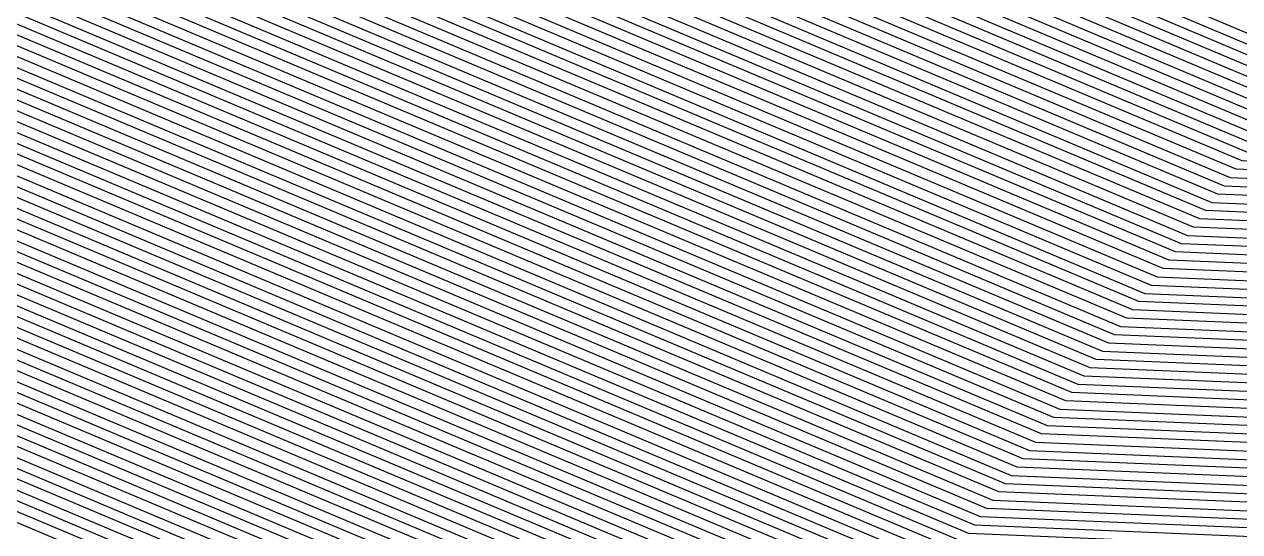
# Model space of a CAD drawing. Extents: x 7084 to 11035, y 13750 to 16729.
# Drawn here: x 9183.6 to 9247.5, y 14723.6 to 14750.3 of the extents above; entities that cross this region are included whole.
import ezdxf

# ---------------------------------------------------------------- set-up
doc = ezdxf.new("R2010")
doc.units = 0
doc.layers.add('Default', color=7, linetype='Continuous')

msp = doc.modelspace()

# ---------------------------------------------------------------- linework, layer by layer
at = {"layer": 'Default'}
for points in [[(8690.824, 15295.685), (8656.59, 15224.77), (8650.14, 15190.372), (8645.84, 15177.472), (8631.865, 15148.448), (8626.975, 15087.314), (8615.15, 15060.44), (8623.709, 14979.744), (8623.709, 14955.02), (8629.822, 14924.453), (8642.722, 14885.754), (8672.066, 14789.163), (8696.79, 14753.689), (8772.596, 14753.689), (8824.194, 14719.29), (8917.117, 14716.845), (8966.566, 14720.07), (9090.056, 14699.284), (9140.579, 14728.308), (9182.503, 14727.233), (9223.351, 14710.034), (9249.151, 14708.959)], [(8691.341, 15295.382), (8657.336, 15224.943), (8650.837, 15190.281), (8646.505, 15177.283), (8632.423, 15148.038), (8627.566, 15087.314), (8615.651, 15060.235), (8624.152, 14980.08), (8624.152, 14955.167), (8630.224, 14924.806), (8643.222, 14885.811), (8672.37, 14789.869), (8697.282, 14754.124), (8772.579, 14754.124), (8824.572, 14719.462), (8916.871, 14717.033), (8966.697, 14720.283), (9089.358, 14699.637), (9140.267, 14728.883), (9182.511, 14727.8), (9223.672, 14710.469), (9249.668, 14709.386)], [(8694.96, 15293.257), (8662.564, 15226.149), (8655.72, 15189.649), (8651.157, 15175.962), (8636.329, 15145.166), (8631.701, 15087.314), (8619.155, 15058.799), (8627.254, 14982.435), (8627.254, 14956.201), (8633.039, 14927.276), (8646.726, 14886.213), (8674.495, 14794.808), (8700.729, 14757.168), (8772.465, 14757.168), (8827.214, 14720.669), (8915.148, 14718.355), (8967.616, 14721.776), (9084.476, 14702.107), (9138.084, 14732.904), (9182.568, 14731.763), (9225.912, 14713.513), (9253.286, 14712.372)], [(8720.809, 15239.59), (8710.125, 15182.609), (8703.002, 15161.241), (8679.853, 15113.163), (8677.785, 15087.314), (8658.198, 15042.798), (8661.817, 15008.678), (8661.817, 14967.722), (8664.402, 14954.798), (8685.77, 14890.694), (8698.177, 14849.853), (8739.132, 14791.091), (8771.184, 14791.091), (8856.657, 14734.11), (8895.946, 14733.076), (8977.857, 14738.418), (9030.071, 14729.629), (9113.762, 14777.707), (9183.208, 14775.927), (9250.874, 14747.436)], [(8717.075, 15238.729), (8706.637, 15183.06), (8699.679, 15162.184), (8677.063, 15115.214), (8674.831, 15087.314), (8655.695, 15043.823), (8659.601, 15006.995), (8659.601, 14966.984), (8662.391, 14953.034), (8683.267, 14890.407), (8696.659, 14846.325), (8736.671, 14788.917), (8771.266, 14788.917), (8854.769, 14733.248), (8897.177, 14732.132), (8977.201, 14737.351), (9033.558, 14727.865), (9115.321, 14774.835), (9183.167, 14773.096), (9249.274, 14745.262), (9291.025, 14743.522)], [(9450.366, 14757.874), (9368.718, 14736.645), (9284.305, 14737.975), (9245.113, 14739.608), (9183.061, 14765.735), (9119.375, 14767.368), (9042.626, 14723.278), (8975.494, 14734.578), (8900.377, 14729.679), (8849.862, 14731.008), (8771.48, 14783.263), (8730.27, 14783.263), (8692.712, 14837.151), (8676.76, 14889.66), (8657.164, 14948.447), (8653.841, 14965.063), (8653.841, 15002.622), (8649.188, 15046.49), (8667.151, 15087.314), (8669.809, 15120.548), (8691.038, 15164.638), (8697.57, 15184.234), (8707.367, 15236.488)], [(9450.596, 14756.774), (9369.768, 14735.759), (9283.271, 14737.121), (9244.473, 14738.738), (9183.044, 14764.603), (9119.999, 14766.219), (9044.021, 14722.572), (8975.231, 14734.151), (8900.87, 14729.301), (8849.107, 14730.663), (8771.513, 14782.393), (8729.285, 14782.393), (8692.105, 14835.739), (8675.759, 14889.545), (8656.36, 14947.741), (8652.954, 14964.768), (8652.954, 15001.949), (8648.187, 15046.9), (8665.969, 15087.314), (8668.693, 15121.369), (8689.708, 15165.015), (8696.175, 15184.414), (8705.874, 15236.144)], [(8702.887, 15235.455), (8693.385, 15184.775), (8687.05, 15165.77), (8666.461, 15123.01), (8663.606, 15087.314), (8646.185, 15047.721), (8651.182, 15000.603), (8651.182, 14964.177), (8654.752, 14946.33), (8673.756, 14889.315), (8690.89, 14832.916), (8727.316, 14780.653), (8771.578, 14780.653), (8847.597, 14729.974), (8901.854, 14728.546), (8974.706, 14733.297), (9046.811, 14721.161), (9121.246, 14763.922), (9183.012, 14762.338), (9243.193, 14736.998), (9281.203, 14735.415)], [(9451.515, 14752.376), (9373.97, 14732.214), (9279.135, 14733.708), (9241.913, 14735.259), (9182.979, 14760.073), (9122.493, 14761.624), (9049.601, 14719.75), (8974.181, 14732.444), (8902.839, 14727.791), (8846.087, 14729.285), (8771.644, 14778.914), (8725.347, 14778.914), (8689.676, 14830.094), (8671.754, 14889.085), (8653.143, 14944.918), (8649.41, 14963.586), (8649.41, 14999.257), (8644.182, 15048.542), (8661.242, 15087.314), (8664.229, 15124.651), (8684.391, 15166.525), (8690.595, 15185.136), (8699.9, 15234.765)], [(9451.86, 14750.727), (9375.545, 14730.885), (9277.584, 14732.428), (9240.953, 14733.954), (9182.954, 14758.375), (9123.429, 14759.901), (9051.693, 14718.691), (8973.787, 14731.804), (8903.578, 14727.225), (8844.955, 14728.768), (8771.693, 14777.609), (8723.869, 14777.609), (8688.765, 14827.976), (8670.252, 14888.913), (8651.937, 14943.86), (8648.08, 14963.143), (8648.08, 14998.248), (8642.681, 15049.157), (8659.47, 15087.314), (8662.555, 15125.882), (8682.397, 15167.092), (8688.502, 15185.407), (8697.66, 15234.248)], [(8676.005, 15229.251), (8668.275, 15188.025), (8663.122, 15172.565), (8646.373, 15137.78), (8642.336, 15087.314), (8628.165, 15055.106), (8635.23, 14988.491), (8635.23, 14958.86), (8640.276, 14933.627), (8655.736, 14887.247), (8679.96, 14807.511), (8709.591, 14764.997), (8772.169, 14764.997), (8834.008, 14723.77), (8910.717, 14721.752), (8969.979, 14725.617), (9071.921, 14708.458), (9132.472, 14743.243), (9182.716, 14741.955), (9231.672, 14721.341), (9262.592, 14720.053), (9390.775, 14718.035), (9455.191, 14734.783)], [(8676.751, 15229.423), (8668.972, 15187.934), (8663.786, 15172.376), (8646.931, 15137.37), (8642.927, 15087.314), (8628.665, 15054.901), (8635.673, 14988.828), (8635.673, 14959.008), (8640.679, 14933.98), (8656.237, 14887.305), (8680.264, 14808.217), (8710.084, 14765.432), (8772.153, 14765.432), (8834.386, 14723.943), (8910.471, 14721.941), (8970.111, 14725.83), (9071.223, 14708.811), (9132.16, 14743.817), (9182.724, 14742.521), (9231.992, 14721.776), (9263.109, 14720.48)], [(9454.962, 14735.882), (9389.725, 14718.921), (9263.626, 14720.907), (9232.312, 14722.211), (9182.733, 14743.087), (9131.848, 14744.392), (9070.526, 14709.164), (8970.242, 14726.043), (8910.224, 14722.129), (8834.763, 14724.115), (8772.136, 14765.866), (8710.576, 14765.866), (8680.567, 14808.923), (8656.737, 14887.362), (8641.081, 14934.333), (8636.116, 14959.155), (8636.116, 14989.164), (8629.166, 15054.696), (8643.518, 15087.314), (8647.489, 15136.96), (8664.451, 15172.187), (8669.67, 15187.844), (8677.498, 15229.596)], [(9231.032, 14720.472), (9182.7, 14740.822), (9133.095, 14742.094), (9073.316, 14707.753), (8969.717, 14725.19), (8911.209, 14721.374), (8833.253, 14723.426), (8772.202, 14764.127), (8708.607, 14764.127), (8679.353, 14806.1), (8654.735, 14887.133), (8639.472, 14932.921), (8634.344, 14958.564), (8634.344, 14987.818), (8627.164, 15055.517), (8641.154, 15087.314), (8645.257, 15138.601), (8661.792, 15172.942), (8666.88, 15188.205), (8674.511, 15228.906)], [(9611.103, 14796.729), (9500.406, 14759.441), (9457.374, 14724.337), (9400.754, 14709.615), (9252.769, 14711.946), (9225.592, 14713.078), (9182.56, 14731.197), (9138.396, 14732.329), (9085.173, 14701.754), (8967.485, 14721.563), (8915.394, 14718.166), (8826.836, 14720.496), (8772.481, 14756.733), (8700.237, 14756.733), (8674.191, 14794.103), (8646.226, 14886.156), (8632.637, 14926.923), (8626.811, 14956.053), (8626.811, 14982.099), (8618.654, 15059.004), (8631.111, 15087.314)], [(9598.285, 14808.644), (9504.738, 14777.133), (9454.847, 14736.432), (9389.2, 14719.364), (9264.143, 14721.333), (9232.632, 14722.646), (9182.741, 14743.653), (9131.536, 14744.966), (9069.828, 14709.517), (8970.373, 14726.257), (8909.978, 14722.318), (8835.141, 14724.287), (8772.12, 14766.301), (8711.068, 14766.301), (8680.871, 14809.628), (8657.238, 14887.42), (8641.483, 14934.685), (8636.559, 14959.303), (8636.559, 14989.501), (8629.666, 15054.491), (8644.109, 15087.314)], [(9580.807, 14824.891), (9510.647, 14801.258), (9451.4, 14752.926), (9373.445, 14732.657), (9279.652, 14734.134), (9242.233, 14735.694), (9182.987, 14760.639), (9122.182, 14762.198), (9048.903, 14720.102), (8974.312, 14732.657), (8902.593, 14727.98), (8846.465, 14729.457), (8771.628, 14779.349), (8725.839, 14779.349), (8689.979, 14830.799), (8672.255, 14889.143), (8653.545, 14945.271), (8649.853, 14963.734), (8649.853, 14999.594), (8644.683, 15048.336), (8661.833, 15087.314)], [(9574.398, 14830.849), (9512.813, 14810.104), (9450.137, 14758.974), (9367.668, 14737.532), (9285.338, 14738.828), (9245.753, 14740.478), (9183.077, 14766.868), (9118.751, 14768.517), (9041.231, 14723.984), (8975.756, 14735.004), (8899.885, 14730.056), (8850.617, 14731.353), (8771.447, 14784.133), (8731.255, 14784.133), (8693.319, 14838.562), (8677.761, 14889.775), (8657.968, 14949.152), (8654.727, 14965.359), (8654.727, 15003.295), (8650.189, 15046.08), (8668.332, 15087.314)], [(9613.433, 14794.562), (9499.618, 14756.225), (9457.834, 14722.137), (9402.854, 14707.843), (9250.702, 14710.239), (9224.312, 14711.339), (9182.527, 14728.932), (9139.644, 14730.031), (9087.963, 14700.343), (8966.96, 14720.71), (8916.379, 14717.411), (8825.327, 14719.807), (8772.547, 14754.994), (8698.267, 14754.994), (8672.977, 14791.28), (8644.223, 14885.926), (8631.028, 14925.511), (8625.038, 14955.463), (8625.038, 14980.753), (8616.652, 15059.825)], [(9595.372, 14811.352), (9505.723, 14781.154), (9454.272, 14739.181), (9386.574, 14721.579), (9266.728, 14723.467), (9234.232, 14724.821), (9182.782, 14746.484), (9129.977, 14747.838), (9066.341, 14711.281), (8971.03, 14727.324), (8908.747, 14723.262), (8837.028, 14725.149), (8772.038, 14768.476), (8713.53, 14768.476), (8682.389, 14813.157), (8659.741, 14887.707), (8643.493, 14936.45), (8638.775, 14960.041), (8638.775, 14991.183), (8632.169, 15053.465)], [(9587.215, 14818.934), (9508.48, 14792.412), (9452.664, 14746.878), (9379.222, 14727.783), (9273.965, 14729.441), (9238.713, 14730.909), (9182.897, 14754.411), (9125.612, 14755.88), (9056.576, 14716.221), (8972.868, 14730.311), (8905.301, 14725.904), (8842.313, 14727.561), (8771.808, 14774.565), (8720.423, 14774.565), (8686.64, 14823.037), (8666.749, 14888.511), (8649.122, 14941.39), (8644.978, 14962.109), (8644.978, 14995.893), (8639.177, 15050.593)], [(9577.311, 14828.141), (9511.828, 14806.083), (9450.711, 14756.225), (9370.294, 14735.316), (9282.754, 14736.695), (9244.153, 14738.303), (9183.036, 14764.037), (9120.311, 14765.645), (9044.718, 14722.22), (8975.1, 14733.938), (8901.116, 14729.112), (8848.73, 14730.491), (8771.529, 14781.958), (8728.793, 14781.958), (8691.801, 14835.034), (8675.258, 14889.488), (8655.958, 14947.388), (8652.511, 14964.62), (8652.511, 15001.612), (8647.686, 15047.106)], [(9605.293, 14875.817), (9571.485, 14833.557), (9513.798, 14814.125), (9449.562, 14761.722), (9365.042, 14739.747), (9287.923, 14740.962), (9247.354, 14742.652), (9183.118, 14769.699), (9117.192, 14771.389), (9037.743, 14725.748), (8976.413, 14736.071), (8898.654, 14731), (8852.504, 14732.214), (8771.365, 14786.307), (8733.716, 14786.307), (8694.837, 14842.091), (8680.264, 14890.062), (8659.979, 14950.917), (8656.943, 14966.097), (8656.943, 15004.977), (8652.692, 15045.054)], [(9589.546, 14816.767), (9507.692, 14789.196), (9453.124, 14744.679), (9381.322, 14726.011), (9271.897, 14727.734), (9237.433, 14729.17), (9182.864, 14752.146), (9126.859, 14753.582), (9059.366, 14714.81), (8972.343, 14729.457), (8906.286, 14725.149), (8840.803, 14726.872), (8771.874, 14772.825), (8718.454, 14772.825), (8685.425, 14820.214), (8664.746, 14888.281), (8647.514, 14939.978), (8643.206, 14961.519), (8643.206, 14994.547)], [(9604.694, 14802.686), (9502.572, 14768.287), (9456.11, 14730.384), (9394.977, 14714.49), (9258.456, 14716.64), (9229.112, 14717.862), (9182.65, 14737.425), (9134.966, 14738.648), (9077.501, 14705.636), (8968.929, 14723.91), (8912.686, 14720.242), (8830.989, 14722.392), (8772.3, 14761.517), (8705.652, 14761.517), (8677.531, 14801.865), (8651.732, 14886.788), (8637.06, 14930.804), (8631.685, 14957.678), (8631.685, 14985.8)], [(9616.929, 14791.313), (9498.436, 14751.4), (9458.523, 14718.839), (9406.006, 14705.184), (9247.6, 14707.679), (9222.391, 14708.729), (9182.478, 14725.535), (9141.515, 14726.585), (9092.148, 14698.226), (8966.172, 14719.43), (8917.856, 14716.278), (8823.062, 14718.773), (8772.645, 14752.384), (8695.313, 14752.384), (8671.155, 14787.046), (8641.22, 14885.582), (8628.616, 14923.394), (8622.379, 14954.576), (8622.379, 14978.734)], [(9618.094, 14790.23), (9498.042, 14749.791), (9458.753, 14717.739), (9407.056, 14704.298), (9246.566, 14706.825), (9221.751, 14707.859), (9182.462, 14724.402), (9142.138, 14725.436), (9093.543, 14697.52), (8965.909, 14719.003), (8918.348, 14715.901), (8822.307, 14718.428), (8772.678, 14751.514), (8694.328, 14751.514), (8670.548, 14785.634), (8640.219, 14885.467), (8627.812, 14922.688), (8621.493, 14954.281), (8621.493, 14978.062)], [(8661.374, 14967.574), (8664, 14954.445), (8685.269, 14890.636), (8697.873, 14849.148), (8738.64, 14790.656), (8771.201, 14790.656), (8856.279, 14733.937), (8896.192, 14732.887), (8977.726, 14738.205), (9030.768, 14729.277), (9114.074, 14777.133), (9183.2, 14775.361), (9250.554, 14747.001), (9293.093, 14745.229), (9359.79, 14744.178), (9448.413, 14767.22), (9515.767, 14822.167), (9565.659, 14838.972), (9601.108, 14883.284)], [(8648.523, 14963.291), (8652.339, 14944.212), (8670.753, 14888.971), (8689.068, 14828.682), (8724.362, 14778.044), (8771.677, 14778.044), (8845.332, 14728.94), (8903.331, 14727.414), (8973.918, 14732.017), (9050.996, 14719.044), (9123.117, 14760.475), (9182.962, 14758.941), (9241.273, 14734.389), (9278.101, 14732.854), (9375.02, 14731.328), (9451.745, 14751.276), (9510.056, 14798.846), (9582.554, 14823.266)], [(9577.894, 14827.599), (9511.631, 14805.279), (9450.826, 14755.675), (9370.819, 14734.873), (9282.237, 14736.268), (9243.833, 14737.868), (9183.028, 14763.47), (9120.622, 14765.07), (9045.416, 14721.867), (8974.969, 14733.724), (8901.362, 14728.924), (8848.352, 14730.319), (8771.545, 14781.523), (8728.301, 14781.523), (8691.497, 14834.328), (8674.757, 14889.43)], [(8658.239, 14887.535), (8681.478, 14811.04), (8712.053, 14767.171), (8772.087, 14767.171), (8835.896, 14724.632), (8909.486, 14722.695), (8970.636, 14726.684), (9068.433, 14710.223), (9130.913, 14746.115), (9182.757, 14744.786), (9233.272, 14723.516), (9265.177, 14722.187), (9388.15, 14720.25), (9454.617, 14737.532), (9505.132, 14778.741), (9597.12, 14809.727)], [(9595.955, 14810.81), (9505.526, 14780.35), (9454.387, 14738.631), (9387.099, 14721.136), (9266.211, 14723.04), (9233.912, 14724.386), (9182.774, 14745.918), (9130.289, 14747.264), (9067.038, 14710.928), (8970.898, 14727.11), (8908.993, 14723.073), (8836.651, 14724.977), (8772.054, 14768.041), (8713.038, 14768.041), (8682.085, 14812.451), (8659.24, 14887.649)], [(9594.207, 14812.435), (9506.117, 14782.762), (9454.043, 14740.281), (9385.524, 14722.466), (9267.762, 14724.32), (9234.873, 14725.691), (9182.798, 14747.617), (9129.353, 14748.987), (9064.946, 14711.987), (8971.292, 14727.75), (8908.255, 14723.639), (8837.783, 14725.494), (8772.005, 14769.346), (8714.515, 14769.346), (8682.996, 14814.568), (8660.742, 14887.822)], [(8771.152, 14791.961), (8857.411, 14734.454), (8895.454, 14733.453), (8978.12, 14738.845), (9028.676, 14730.335), (9113.139, 14778.856), (9183.225, 14777.059), (9251.514, 14748.306), (9294.644, 14746.509), (9358.215, 14745.508), (9448.069, 14768.87), (9516.358, 14824.579), (9563.911, 14840.597), (9599.852, 14885.524)], [(8857.034, 14734.282), (8895.7, 14733.265), (8977.988, 14738.631), (9029.373, 14729.982), (9113.45, 14778.282), (9183.217, 14776.493), (9251.194, 14747.871), (9294.127, 14746.082), (9358.74, 14745.065), (9448.184, 14768.32), (9516.161, 14823.775), (9564.493, 14840.056), (9600.271, 14884.777)], [(9601.526, 14882.537), (9566.241, 14838.431), (9515.57, 14821.363), (9448.528, 14766.671), (9360.315, 14743.735), (9292.576, 14744.802), (9250.234, 14746.566), (9183.192, 14774.794), (9114.386, 14776.559), (9031.466, 14728.924), (8977.594, 14737.991), (8896.439, 14732.698), (8855.902, 14733.765), (8771.217, 14790.221)], [(9601.945, 14881.791), (9566.824, 14837.889), (9515.373, 14820.558), (9448.643, 14766.121), (9360.841, 14743.292), (9292.059, 14744.375), (9249.914, 14746.131), (9183.184, 14774.228), (9114.698, 14775.984), (9032.163, 14728.571), (8977.463, 14737.778), (8896.685, 14732.51), (8855.524, 14733.593), (8771.234, 14789.787)], [(9032.861, 14728.218), (9115.01, 14775.41), (9183.176, 14773.662), (9249.594, 14745.696), (9291.542, 14743.949), (9361.366, 14742.849), (9448.758, 14765.571), (9515.176, 14819.754), (9567.406, 14837.348), (9602.363, 14881.044)], [(8771.283, 14788.482), (8854.392, 14733.076), (8897.423, 14731.943), (8977.069, 14737.138), (9034.256, 14727.512), (9115.633, 14774.261), (9183.159, 14772.53), (9248.954, 14744.827), (9290.508, 14743.095), (9362.416, 14741.963), (9448.988, 14764.471), (9514.782, 14818.146), (9568.572, 14836.264), (9603.2, 14879.55)], [(8771.299, 14788.047), (8854.014, 14732.904), (8897.669, 14731.755), (8976.938, 14736.924), (9034.953, 14727.159), (9115.945, 14773.687), (9183.151, 14771.963), (9248.634, 14744.392), (9289.991, 14742.669), (9362.941, 14741.52), (9449.103, 14763.922), (9514.585, 14817.342), (9569.154, 14835.723), (9603.619, 14878.804)], [(9604.037, 14878.057), (9569.737, 14835.181), (9514.388, 14816.538), (9449.218, 14763.372), (9363.466, 14741.077), (9289.474, 14742.242), (9248.314, 14743.957), (9183.143, 14771.397), (9116.257, 14773.112), (9035.651, 14726.807), (8976.807, 14736.711), (8897.916, 14731.566), (8853.637, 14732.731), (8771.316, 14787.612)], [(9604.456, 14877.31), (9570.32, 14834.64), (9514.191, 14815.733), (9449.332, 14762.822), (9363.992, 14740.633), (9288.957, 14741.815), (9247.994, 14743.522), (9183.135, 14770.831), (9116.569, 14772.538), (9036.348, 14726.454), (8976.675, 14736.498), (8898.162, 14731.377), (8853.259, 14732.559), (8771.332, 14787.177)], [(9604.874, 14876.563), (9570.902, 14834.098), (9513.995, 14814.929), (9449.447, 14762.272), (9364.517, 14740.19), (9288.44, 14741.388), (9247.674, 14743.087), (9183.126, 14770.265)], [(8898.9, 14730.811), (8976.281, 14735.858), (9038.441, 14725.395), (9117.504, 14770.815), (9183.11, 14769.132), (9247.034, 14742.217), (9287.406, 14740.535), (9365.567, 14739.304), (9449.677, 14761.173), (9513.601, 14813.321), (9572.067, 14833.015)], [(8771.398, 14785.437), (8851.749, 14731.87), (8899.146, 14730.622), (8976.15, 14735.644), (9039.138, 14725.042), (9117.816, 14770.24), (9183.102, 14768.566), (9246.714, 14741.782), (9286.889, 14740.108), (9366.092, 14738.861), (9449.792, 14760.623), (9513.404, 14812.517), (9572.65, 14832.473)], [(9573.233, 14831.932), (9513.207, 14811.713), (9449.907, 14760.073), (9366.617, 14738.418), (9286.372, 14739.682), (9246.394, 14741.347), (9183.094, 14768), (9118.128, 14769.666), (9039.836, 14724.69), (8976.019, 14735.431), (8899.393, 14730.434), (8851.372, 14731.697), (8771.414, 14785.003)], [(8771.431, 14784.568), (8850.994, 14731.525), (8899.639, 14730.245), (8975.888, 14735.218), (9040.533, 14724.337), (9118.44, 14769.091), (9183.085, 14767.434), (9246.073, 14740.912), (9285.855, 14739.255), (9367.143, 14737.975), (9450.022, 14759.523), (9513.01, 14810.908), (9573.815, 14831.39)], [(9574.98, 14830.307), (9512.616, 14809.3), (9450.251, 14758.424), (9368.193, 14737.089), (9284.822, 14738.401), (9245.433, 14740.043), (9183.069, 14766.301), (9119.063, 14767.943), (9041.928, 14723.631), (8975.625, 14734.791), (8900.131, 14729.867), (8850.24, 14731.18), (8771.463, 14783.698)], [(8771.496, 14782.828), (8849.485, 14730.836), (8900.624, 14729.49), (8975.362, 14734.364), (9043.323, 14722.925), (9119.687, 14766.794), (9183.053, 14765.169), (9244.793, 14739.173), (9283.788, 14737.548), (9369.243, 14736.202), (9450.481, 14757.324), (9512.222, 14807.692), (9576.146, 14829.224)], [(9578.476, 14827.057), (9511.434, 14804.475), (9450.941, 14755.125), (9371.344, 14734.43), (9281.72, 14735.841), (9243.513, 14737.433), (9183.02, 14762.904), (9120.934, 14764.496), (9046.113, 14721.514), (8974.837, 14733.511), (8901.608, 14728.735), (8847.975, 14730.146), (8771.562, 14781.088)], [(8771.595, 14780.218), (8847.22, 14729.802), (8902.101, 14728.357), (8974.575, 14733.084), (9047.508, 14720.808), (9121.558, 14763.347), (9183.003, 14761.772), (9242.873, 14736.563), (9280.686, 14734.988), (9372.394, 14733.544), (9451.171, 14754.025), (9511.04, 14802.867), (9579.641, 14825.974)], [(9048.206, 14720.455), (9121.87, 14762.773), (9182.995, 14761.206), (9242.553, 14736.128), (9280.169, 14734.561), (9372.92, 14733.1), (9451.285, 14753.476), (9510.844, 14802.062), (9580.224, 14825.433)], [(9581.972, 14823.808), (9510.253, 14799.65), (9451.63, 14751.826), (9374.495, 14731.771), (9278.618, 14733.281), (9241.593, 14734.824), (9182.97, 14759.507), (9122.805, 14761.05), (9050.298, 14719.397), (8974.049, 14732.231), (8903.085, 14727.603), (8845.71, 14729.112), (8771.66, 14778.479)], [(8771.71, 14777.174), (8844.578, 14728.595), (8903.824, 14727.036), (8973.656, 14731.591), (9052.391, 14718.338), (9123.741, 14759.326), (9182.946, 14757.808), (9240.633, 14733.519), (9277.067, 14732.001), (9376.071, 14730.442), (9451.975, 14750.177), (9509.662, 14797.237), (9583.72, 14822.183)], [(8904.07, 14726.848), (8973.524, 14731.377), (9053.088, 14717.985), (9124.052, 14758.752), (9182.938, 14757.242), (9240.313, 14733.084), (9276.55, 14731.574), (9376.596, 14729.999), (9452.09, 14749.627), (9509.465, 14796.433), (9584.302, 14821.642)], [(9584.885, 14821.1), (9509.268, 14795.629), (9452.204, 14749.077), (9377.121, 14729.556), (9276.033, 14731.147), (9239.993, 14732.649), (9182.929, 14756.676), (9124.364, 14758.178), (9053.786, 14717.632), (8973.393, 14731.164), (8904.316, 14726.659), (8843.823, 14728.251), (8771.742, 14776.304)], [(9585.468, 14820.558), (9509.071, 14794.825), (9452.319, 14748.527), (9377.646, 14729.112), (9275.516, 14730.721), (9239.673, 14732.214), (9182.921, 14756.11)], [(9586.05, 14820.017), (9508.874, 14794.021), (9452.434, 14747.978), (9378.171, 14728.669), (9274.999, 14730.294), (9239.353, 14731.779), (9182.913, 14755.544), (9124.988, 14757.029), (9055.181, 14716.927), (8973.13, 14730.737), (8904.808, 14726.281), (8843.068, 14727.906), (8771.775, 14775.434)], [(9586.633, 14819.475), (9508.677, 14793.217), (9452.549, 14747.428), (9378.696, 14728.226), (9274.482, 14729.867), (9239.033, 14731.344), (9182.905, 14754.977)], [(9587.798, 14818.392), (9508.283, 14791.608), (9452.779, 14746.328), (9379.747, 14727.34), (9273.448, 14729.014), (9238.393, 14730.475), (9182.888, 14753.845), (9125.923, 14755.306), (9057.273, 14715.868), (8972.737, 14730.097), (8905.547, 14725.715), (8841.935, 14727.389), (8771.824, 14774.13)], [(8719.438, 14773.695), (8771.841, 14773.695), (8841.558, 14727.217), (8905.793, 14725.526), (8972.605, 14729.884), (9057.971, 14715.515), (9126.235, 14754.731), (9182.88, 14753.279), (9238.073, 14730.04), (9272.931, 14728.587), (9380.272, 14726.897), (9452.894, 14745.779), (9508.086, 14790.804), (9588.381, 14817.851)], [(9588.963, 14817.309), (9507.889, 14790), (9453.009, 14745.229), (9380.797, 14726.454), (9272.414, 14728.161), (9237.753, 14729.605), (9182.872, 14752.712), (9126.547, 14754.157), (9058.668, 14715.163), (8972.474, 14729.67), (8906.039, 14725.338), (8841.18, 14727.045), (8771.857, 14773.26)], [(9590.128, 14816.226), (9507.496, 14788.392), (9453.238, 14744.129), (9381.848, 14725.567), (9271.38, 14727.307), (9237.113, 14728.735), (9182.856, 14751.58), (9127.171, 14753.008), (9060.063, 14714.457), (8972.211, 14729.244), (8906.532, 14724.96), (8840.425, 14726.7), (8771.89, 14772.39)], [(8771.907, 14771.955), (8840.048, 14726.528), (8906.778, 14724.772), (8972.08, 14729.03), (9060.761, 14714.104), (9127.483, 14752.433), (9182.847, 14751.014), (9236.793, 14728.3), (9270.863, 14726.88), (9382.373, 14725.124), (9453.353, 14743.579), (9507.299, 14787.587), (9590.711, 14815.684)], [(8971.949, 14728.817), (9061.458, 14713.751), (9127.794, 14751.859), (9182.839, 14750.448), (9236.473, 14727.865), (9270.346, 14726.454), (9382.898, 14724.681), (9453.468, 14743.03), (9507.102, 14786.783), (9591.294, 14815.143)], [(9591.876, 14814.601), (9506.905, 14785.979), (9453.583, 14742.48), (9383.423, 14724.238), (9269.829, 14726.027), (9236.153, 14727.43), (9182.831, 14749.881), (9128.106, 14751.285), (9062.156, 14713.398), (8971.818, 14728.604), (8907.27, 14724.394), (8839.293, 14726.183), (8771.939, 14771.085)], [(9592.459, 14814.059), (9506.708, 14785.175), (9453.698, 14741.93), (9383.948, 14723.795), (9269.312, 14725.6), (9235.833, 14726.995), (9182.823, 14749.315), (9128.418, 14750.71), (9062.853, 14713.045), (8971.686, 14728.39), (8907.516, 14724.205), (8838.915, 14726.011), (8771.956, 14770.65)], [(8771.972, 14770.216), (8838.538, 14725.838), (8907.763, 14724.017), (8971.555, 14728.177), (9063.551, 14712.693), (9128.73, 14750.136), (9182.815, 14748.749), (9235.513, 14726.56), (9268.795, 14725.174), (9384.473, 14723.352), (9453.813, 14741.38), (9506.511, 14784.371), (9593.042, 14813.518)], [(8971.424, 14727.964), (9064.248, 14712.34), (9129.042, 14749.561), (9182.806, 14748.183), (9235.193, 14726.125), (9268.279, 14724.747), (9384.999, 14722.909), (9453.928, 14740.83), (9506.314, 14783.566), (9593.624, 14812.976)], [(8772.021, 14768.911), (8837.406, 14725.321), (8908.501, 14723.45), (8971.161, 14727.537), (9065.643, 14711.634), (9129.665, 14748.413), (9182.79, 14747.05), (9234.552, 14725.256), (9267.245, 14723.894), (9386.049, 14722.023), (9454.157, 14739.731), (9505.92, 14781.958), (9594.789, 14811.893)], [(9067.736, 14710.575), (9130.601, 14746.689), (9182.765, 14745.352), (9233.592, 14723.951), (9265.694, 14722.613), (9387.624, 14720.693), (9454.502, 14738.081), (9505.329, 14779.546), (9596.537, 14810.268)], [(8772.103, 14766.736), (8835.518, 14724.46), (8909.732, 14722.507), (8970.505, 14726.47), (9069.131, 14709.87), (9131.224, 14745.541), (9182.749, 14744.219), (9232.952, 14723.081), (9264.66, 14721.76), (9388.675, 14719.807), (9454.732, 14736.982), (9504.935, 14777.937), (9597.702, 14809.185)], [(8969.848, 14725.403), (9072.618, 14708.105), (9132.783, 14742.669), (9182.708, 14741.388), (9231.352, 14720.907), (9262.075, 14719.626), (9391.301, 14717.591), (9455.306, 14734.233), (9503.951, 14773.916), (9600.616, 14806.477)], [(9601.781, 14805.394), (9503.557, 14772.308), (9455.536, 14733.133), (9392.351, 14716.705), (9261.041, 14718.773), (9230.712, 14720.037), (9182.691, 14740.256), (9133.407, 14741.52), (9074.013, 14707.4), (8969.586, 14724.977), (8911.455, 14721.186), (8832.876, 14723.253), (8772.218, 14763.692)], [(9602.363, 14804.852), (9503.36, 14771.504), (9455.651, 14732.583), (9392.876, 14716.262), (9260.524, 14718.346), (9230.392, 14719.602), (9182.683, 14739.69), (9133.719, 14740.945), (9074.711, 14707.047), (8969.454, 14724.763), (8911.701, 14720.997), (8832.499, 14723.081), (8772.235, 14763.257)], [(8772.251, 14762.822), (8832.121, 14722.909), (8911.948, 14720.808), (8969.323, 14724.55), (9075.408, 14706.694), (9134.031, 14740.371), (9182.675, 14739.124), (9230.072, 14719.167), (9260.007, 14717.92), (9393.401, 14715.819), (9455.766, 14732.034), (9503.163, 14770.7), (9602.946, 14804.311)], [(9603.529, 14803.769), (9502.966, 14769.896), (9455.881, 14731.484), (9393.927, 14715.376), (9259.49, 14717.493), (9229.752, 14718.732), (9182.667, 14738.557), (9134.343, 14739.796), (9076.106, 14706.341), (8969.192, 14724.337), (8912.194, 14720.619), (8831.744, 14722.736), (8772.268, 14762.387)], [(9604.111, 14803.228), (9502.769, 14769.091), (9455.996, 14730.934), (9394.452, 14714.933), (9258.973, 14717.066), (9229.432, 14718.297), (9182.659, 14737.991), (9134.654, 14739.222), (9076.803, 14705.988), (8969.06, 14724.123), (8912.44, 14720.431), (8831.366, 14722.564), (8772.284, 14761.952)], [(9605.276, 14802.145), (9502.375, 14767.483), (9456.225, 14729.835), (9395.502, 14714.046), (9257.939, 14716.213), (9228.792, 14717.427), (9182.642, 14736.859), (9135.278, 14738.073), (9078.198, 14705.283), (8968.798, 14723.697), (8912.932, 14720.053), (8830.611, 14722.219), (8772.317, 14761.082)], [(9605.859, 14801.603), (9502.178, 14766.679), (9456.34, 14729.285), (9396.027, 14713.603), (9257.422, 14715.786), (9228.472, 14716.992), (9182.634, 14736.293), (9135.59, 14737.499), (9078.896, 14704.93), (8968.666, 14723.483), (8913.178, 14719.864), (8830.234, 14722.047), (8772.333, 14760.648)], [(9606.442, 14801.061), (9501.981, 14765.875), (9456.455, 14728.735), (9396.552, 14713.16), (9256.905, 14715.359), (9228.152, 14716.557), (9182.626, 14735.726), (9135.902, 14736.924), (9079.593, 14704.577), (8968.535, 14723.27), (8913.425, 14719.676), (8829.856, 14721.875), (8772.35, 14760.213)], [(9607.024, 14800.52), (9501.784, 14765.07), (9456.57, 14728.185), (9397.078, 14712.717), (9256.388, 14714.933), (9227.832, 14716.123), (9182.618, 14735.16), (9136.214, 14736.35), (9080.291, 14704.224), (8968.404, 14723.057), (8913.671, 14719.487), (8829.479, 14721.703), (8772.366, 14759.778)], [(9607.607, 14799.978), (9501.587, 14764.266), (9456.685, 14727.635), (9397.603, 14712.274), (9255.871, 14714.506), (9227.512, 14715.688), (9182.609, 14734.594)], [(9608.19, 14799.437), (9501.39, 14763.462), (9456.8, 14727.086), (9398.128, 14711.831), (9255.354, 14714.079), (9227.192, 14715.253), (9182.601, 14734.028), (9136.837, 14735.201), (9081.686, 14703.518), (8968.141, 14722.63), (8914.163, 14719.11), (8828.724, 14721.358)], [(8772.432, 14758.038), (8827.969, 14721.013), (8914.656, 14718.732), (8967.879, 14722.203), (9083.081, 14702.813), (9137.461, 14734.052), (9182.585, 14732.895), (9226.552, 14714.383), (9254.32, 14713.226), (9399.178, 14710.945), (9457.03, 14725.986), (9500.996, 14761.854), (9609.355, 14798.353)], [(9082.383, 14703.166), (9137.149, 14734.627), (9182.593, 14733.462), (9226.872, 14714.818), (9254.837, 14713.653), (9398.653, 14711.388), (9456.915, 14726.536), (9501.193, 14762.658), (9608.772, 14798.895)], [(9609.937, 14797.812), (9500.8, 14761.05), (9457.144, 14725.436), (9399.703, 14710.502), (9253.803, 14712.799), (9226.232, 14713.948), (9182.577, 14732.329), (9137.773, 14733.478), (9083.778, 14702.46), (8967.747, 14721.99), (8914.902, 14718.543), (8827.591, 14720.841), (8772.448, 14757.603)], [(9611.685, 14796.187), (9500.209, 14758.637), (9457.489, 14723.787), (9401.279, 14709.172), (9252.252, 14711.519), (9225.272, 14712.643), (9182.552, 14730.631), (9138.708, 14731.755), (9085.871, 14701.401), (8967.354, 14721.35), (8915.64, 14717.977), (8826.459, 14720.324), (8772.497, 14756.298)], [(8772.514, 14755.864), (8826.082, 14720.152), (8915.886, 14717.788), (8967.222, 14721.136), (9086.568, 14701.048), (9139.02, 14731.18), (9182.544, 14730.064), (9224.952, 14712.208), (9251.736, 14711.092), (9401.804, 14708.729), (9457.604, 14723.237), (9500.012, 14757.833), (9612.268, 14795.646)], [(9612.85, 14795.104), (9499.815, 14757.029), (9457.719, 14722.687), (9402.329, 14708.286), (9251.219, 14710.666), (9224.632, 14711.773), (9182.536, 14729.498), (9139.332, 14730.606), (9087.266, 14700.696), (8967.091, 14720.923), (8916.133, 14717.6), (8825.704, 14719.979), (8772.53, 14755.429)], [(9614.016, 14794.021), (9499.421, 14755.42), (9457.949, 14721.588), (9403.38, 14707.4), (9250.185, 14709.812), (9223.992, 14710.904), (9182.519, 14728.366), (9139.955, 14729.457), (9088.661, 14699.99), (8966.828, 14720.496), (8916.625, 14717.222), (8824.949, 14719.635), (8772.563, 14754.559)], [(9615.764, 14792.396), (9498.83, 14753.008), (9458.293, 14719.938), (9404.955, 14706.07), (9248.634, 14708.532), (9223.031, 14709.599), (9182.495, 14726.667), (9140.891, 14727.734), (9090.753, 14698.931), (8966.434, 14719.856), (8917.363, 14716.656), (8823.817, 14719.118), (8772.612, 14753.254)], [(8772.629, 14752.819), (8823.439, 14718.945), (8917.61, 14716.467), (8966.303, 14719.643), (9091.451, 14698.578), (9141.203, 14727.159), (9182.486, 14726.101), (9222.711, 14709.164), (9248.117, 14708.105), (9405.48, 14705.627), (9458.408, 14719.388), (9498.633, 14752.204), (9616.346, 14791.854)], [(9617.511, 14790.771), (9498.239, 14750.595), (9458.638, 14718.289), (9406.531, 14704.741), (9247.083, 14707.252), (9222.071, 14708.294), (9182.47, 14724.968), (9141.826, 14726.011), (9092.846, 14697.873), (8966.041, 14719.216), (8918.102, 14716.09), (8822.684, 14718.601), (8772.661, 14751.949)]]:
    msp.add_lwpolyline(points, dxfattribs=at)

doc.saveas('drawing.dxf')
